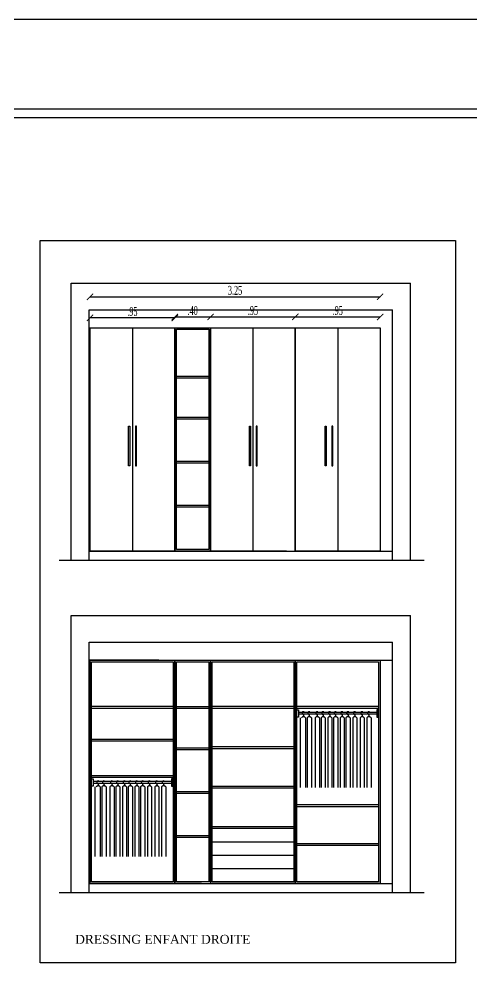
# Model space of a CAD drawing. Header units: inches. Extents: x -90 to 340, y -48 to 179.
# Drawn here: x 154.33 to 159.4, y 73.57 to 84.38 of the extents above; entities that cross this region are included whole.
import ezdxf

# ---------------------------------------------------------------- set-up
doc = ezdxf.new("R2010")
doc.units = ezdxf.units.IN
doc.header["$MEASUREMENT"] = 0
doc.layers.get('Defpoints').update_dxf_attribs({"lineweight": 15})
doc.styles.add('facade', font='times.ttf', dxfattribs={"width": 0.6})
doc.dimstyles.new('facade', dxfattribs={"dimscale": 0, "dimtxt": 0.08, "dimasz": 0.04, "dimexe": 0.1, "dimexo": 0.15, "dimgap": 0.01, "dimtad": 1, "dimzin": 4, "dimdsep": 46, "dimtxsty": 'facade', "dimblk": 'ARCHTICK', "dimcen": 0, "dimse1": 1, "dimse2": 1, "dimclrd": 140, "dimclre": 253, "dimclrt": 2, "dimazin": 1, "dimtm": 1e-09, "dimtfac": 1, "dimtix": 1, "dimtmove": 1, "dimatfit": 3, "dimldrblk": 'ARCHTICK', "dimfxl": 0.1, "dimtzin": 0, "dimlwd": -1, "dimarcsym": 0})

# ---------------------------------------------------------------- blocks, each defined once
blk = doc.blocks.new('_ArchTick')
at = {"color": 0, "linetype": 'ByBlock', "const_width": 0.15}
blk.add_lwpolyline([(-0.5, -0.5), (0.5, 0.5)], dxfattribs=at)
blk = doc.blocks.new('*D256')
at = {"color": 140}
blk.add_line((156.074, 81.047), (156.474, 81.047), dxfattribs=at)
at = {"layer": 'Defpoints', "color": 0}
for p in [(156.474, 81.047), (156.074, 80.927), (156.474, 80.927)]:
    blk.add_point(p, dxfattribs=at)
at = {"color": 140, "xscale": 0.07, "yscale": 0.07, "zscale": 0.07, "rotation": 180}
blk.add_blockref('_ArchTick', (156.074, 81.047), dxfattribs=at)
at = {"color": 140, "xscale": 0.07, "yscale": 0.07, "zscale": 0.07}
blk.add_blockref('_ArchTick', (156.474, 81.047), dxfattribs=at)
at = {"color": 6, "insert": (156.274, 81.118), "char_height": 0.1, "attachment_point": 5, "style": 'facade'}
blk.add_mtext('.40', dxfattribs=at)
blk = doc.blocks.new('*D257')
at = {"color": 140}
blk.add_line((156.474, 81.047), (157.424, 81.047), dxfattribs=at)
at = {"layer": 'Defpoints', "color": 0}
for p in [(157.424, 81.047), (156.474, 80.927), (157.424, 80.927)]:
    blk.add_point(p, dxfattribs=at)
at = {"color": 140, "xscale": 0.07, "yscale": 0.07, "zscale": 0.07, "rotation": 180}
blk.add_blockref('_ArchTick', (156.474, 81.047), dxfattribs=at)
at = {"color": 140, "xscale": 0.07, "yscale": 0.07, "zscale": 0.07}
blk.add_blockref('_ArchTick', (157.424, 81.047), dxfattribs=at)
at = {"color": 6, "insert": (156.949, 81.118), "char_height": 0.1, "attachment_point": 5, "style": 'facade'}
blk.add_mtext('.95', dxfattribs=at)
blk = doc.blocks.new('*D258')
at = {"color": 140}
blk.add_line((157.424, 81.047), (158.374, 81.047), dxfattribs=at)
at = {"layer": 'Defpoints', "color": 0}
for p in [(158.374, 81.047), (157.424, 80.927), (158.374, 80.927)]:
    blk.add_point(p, dxfattribs=at)
at = {"color": 140, "xscale": 0.07, "yscale": 0.07, "zscale": 0.07, "rotation": 180}
blk.add_blockref('_ArchTick', (157.424, 81.047), dxfattribs=at)
at = {"color": 140, "xscale": 0.07, "yscale": 0.07, "zscale": 0.07}
blk.add_blockref('_ArchTick', (158.374, 81.047), dxfattribs=at)
at = {"color": 6, "insert": (157.899, 81.118), "char_height": 0.1, "attachment_point": 5, "style": 'facade'}
blk.add_mtext('.95', dxfattribs=at)
blk = doc.blocks.new('*D259')
at = {"color": 140}
blk.add_line((155.124, 81.272), (158.374, 81.272), dxfattribs=at)
at = {"layer": 'Defpoints', "color": 0}
for p in [(158.374, 81.272), (155.124, 80.927), (158.374, 80.927)]:
    blk.add_point(p, dxfattribs=at)
at = {"color": 140, "xscale": 0.07, "yscale": 0.07, "zscale": 0.07, "rotation": 180}
blk.add_blockref('_ArchTick', (155.124, 81.272), dxfattribs=at)
at = {"color": 140, "xscale": 0.07, "yscale": 0.07, "zscale": 0.07}
blk.add_blockref('_ArchTick', (158.374, 81.272), dxfattribs=at)
at = {"color": 6, "insert": (156.749, 81.343), "char_height": 0.1, "attachment_point": 5, "style": 'facade'}
blk.add_mtext('3.25', dxfattribs=at)
blk = doc.blocks.new('*D273')
at = {"color": 140}
blk.add_line((156.074, 81.036), (155.124, 81.036), dxfattribs=at)
at = {"layer": 'Defpoints', "color": 0}
for p in [(155.124, 81.036), (155.124, 80.927), (156.074, 80.927)]:
    blk.add_point(p, dxfattribs=at)
at = {"color": 140, "xscale": 0.07, "yscale": 0.07, "zscale": 0.07, "rotation": 180}
blk.add_blockref('_ArchTick', (155.124, 81.036), dxfattribs=at)
at = {"color": 140, "xscale": 0.07, "yscale": 0.07, "zscale": 0.07}
blk.add_blockref('_ArchTick', (156.074, 81.036), dxfattribs=at)
at = {"color": 6, "insert": (155.599, 81.107), "char_height": 0.1, "attachment_point": 5, "style": 'facade'}
blk.add_mtext('.95', dxfattribs=at)

msp = doc.modelspace()

# ---------------------------------------------------------------- linework, layer by layer
at = {"color": 1}
for p, q in [((154.91375, 78.32653), (154.91375, 81.42653)), ((154.91375, 81.42653), (158.71375, 81.42653)), ((158.71375, 78.32653), (158.71375, 81.42653)), ((155.11375, 78.32653), (155.11375, 81.12653)), ((155.11375, 81.12653), (158.51375, 81.12653)), ((158.51375, 78.42653), (158.51375, 81.12653)), ((158.51375, 78.32653), (158.51375, 81.12653)), ((154.77675, 78.32653), (158.86608, 78.32653)), ((154.91375, 77.70659), (158.71375, 77.70659)), ((154.91375, 74.60659), (154.91375, 77.70659)), ((158.71375, 74.60659), (158.71375, 77.70659)), ((155.11375, 77.40659), (158.51375, 77.40659)), ((155.11375, 74.60659), (155.11375, 77.40659)), ((158.51375, 74.70659), (158.51375, 77.40659)), ((158.51375, 74.60659), (158.51375, 77.40659)), ((154.77675, 74.60659), (158.86608, 74.60659))]:
    msp.add_line(p, q, dxfattribs=at)
for p, q in [((155.12375, 80.92653), (155.12375, 78.42653)), ((155.12375, 80.92653), (156.07375, 80.92653)), ((155.59875, 80.92653), (155.59875, 78.42653)), ((156.07375, 80.92653), (156.07375, 78.42653)), ((156.07375, 80.92653), (156.07375, 78.42653)), ((156.07375, 80.92653), (156.07375, 78.42653)), ((156.07375, 80.92653), (156.37375, 80.92653)), ((156.07375, 78.42653), (156.07375, 80.92653)), ((156.37375, 80.92653), (157.32375, 80.92653)), ((156.47375, 80.92653), (156.47375, 78.42653)), ((156.47375, 80.92653), (156.47375, 78.42653)), ((156.47375, 78.42653), (156.47375, 80.92653)), ((156.47375, 80.92653), (156.47375, 78.42653)), ((156.94875, 80.92653), (156.94875, 78.42653)), ((157.32375, 80.92653), (157.42375, 80.92653)), ((157.42375, 80.92653), (157.42375, 78.42653)), ((157.89875, 80.92653), (157.89875, 78.42653)), ((156.09175, 80.90853), (156.45575, 80.90853)), ((156.09175, 78.44453), (156.09175, 80.90853)), ((156.45575, 80.90853), (156.45575, 78.44453)), ((156.09175, 80.38515), (156.45575, 80.38515)), ((156.09175, 80.36685), (156.45575, 80.36685)), ((156.09175, 79.92369), (156.45575, 79.92369)), ((156.09175, 79.90539), (156.45575, 79.90539)), ((156.09175, 79.43305), (156.45575, 79.43305)), ((156.09175, 79.41475), (156.45575, 79.41475)), ((156.09175, 78.94178), (156.45575, 78.94178)), ((156.09175, 78.92348), (156.45575, 78.92348)), ((156.45575, 78.44453), (156.09175, 78.44453)), ((155.11375, 78.42653), (158.51375, 78.42653)), ((156.37375, 78.42653), (156.07375, 78.42653)), ((157.32375, 78.42653), (156.37375, 78.42653)), ((155.11375, 77.20659), (158.51375, 77.20659)), ((155.89375, 77.20659), (155.12375, 77.20659)), ((155.12375, 77.20659), (155.12375, 74.70659)), ((155.12375, 77.20659), (155.12375, 76.70659)), ((155.12375, 77.20659), (155.89375, 77.20659)), ((155.12375, 74.70659), (155.12375, 77.20659)), ((155.14175, 77.18859), (156.05575, 77.18859)), ((155.14175, 74.72459), (155.14175, 77.18859)), ((156.05575, 77.18859), (156.05575, 74.72459)), ((156.07375, 77.20659), (156.07375, 74.70659)), ((156.07375, 77.20659), (156.07375, 74.70659)), ((156.07375, 77.20659), (156.07375, 74.70659)), ((156.07375, 77.20659), (156.37375, 77.20659)), ((156.07375, 74.70659), (156.07375, 77.20659)), ((156.07375, 77.20659), (156.07375, 74.70659)), ((156.09175, 77.18859), (156.45575, 77.18859)), ((156.09175, 74.72459), (156.09175, 77.18859)), ((156.45575, 77.18859), (156.45575, 74.72459)), ((156.47375, 77.20659), (156.47375, 74.70659)), ((156.47375, 77.20659), (156.47375, 74.70659)), ((156.47375, 77.20659), (156.47375, 74.70659)), ((156.47375, 74.70659), (156.47375, 77.20659)), ((155.14175, 76.68992), (156.05575, 76.68992)), ((155.14175, 76.66992), (156.05575, 76.66992)), ((156.09175, 76.68777), (156.45575, 76.68777)), ((156.09175, 76.66947), (156.45575, 76.66947)), ((156.49175, 76.68992), (157.40575, 76.68992)), ((156.49175, 76.66992), (157.40575, 76.66992)), ((157.44175, 76.68992), (158.35575, 76.68992)), ((157.44175, 76.66992), (158.35575, 76.66992)), ((158.33799, 76.62015), (157.45952, 76.62015)), ((158.33799, 76.60015), (157.45952, 76.60015)), ((157.51501, 76.59549), (157.51501, 76.58394)), ((157.58006, 76.59549), (157.58006, 76.58394)), ((157.6699, 76.59549), (157.6699, 76.58394)), ((157.73495, 76.59549), (157.73495, 76.58394)), ((157.81017, 76.59549), (157.81017, 76.58394)), ((157.87522, 76.59549), (157.87522, 76.58394)), ((157.94881, 76.59549), (157.94881, 76.58394)), ((158.01385, 76.59549), (158.01385, 76.58394)), ((158.08983, 76.59549), (158.08983, 76.58394)), ((158.17201, 76.59549), (158.17201, 76.58394)), ((158.24798, 76.59549), (158.24798, 76.58394)), ((157.47814, 76.56166), (157.47814, 75.78276)), ((157.51501, 76.58394), (157.50575, 76.57123)), ((157.51501, 76.58394), (157.52538, 76.57114)), ((157.53855, 76.56085), (157.53855, 75.78276)), ((157.55757, 76.56166), (157.55757, 75.78276)), ((157.58006, 76.58394), (157.57079, 76.57123)), ((157.58006, 76.58394), (157.59043, 76.57114)), ((157.6036, 76.56085), (157.6036, 75.78276)), ((157.64741, 76.56166), (157.64741, 75.78276)), ((157.6699, 76.58394), (157.66063, 76.57123)), ((157.6699, 76.58394), (157.68027, 76.57114)), ((157.69344, 76.56085), (157.69344, 75.78276)), ((157.71245, 76.56166), (157.71245, 75.78276)), ((157.73495, 76.58394), (157.72568, 76.57123)), ((157.73495, 76.58394), (157.74531, 76.57114)), ((157.75848, 76.56085), (157.75848, 75.78276)), ((157.78768, 76.56166), (157.78768, 75.78276)), ((157.81017, 76.58394), (157.8009, 76.57123)), ((157.81017, 76.58394), (157.82054, 76.57114)), ((157.83371, 76.56085), (157.83371, 75.78276)), ((157.85272, 76.56166), (157.85272, 75.78276)), ((157.87522, 76.58394), (157.86595, 76.57123)), ((157.87522, 76.58394), (157.88559, 76.57114)), ((157.89876, 76.56085), (157.89876, 75.78276)), ((157.92631, 76.56166), (157.92631, 75.78276)), ((157.94881, 76.58394), (157.93954, 76.57123)), ((157.94881, 76.58394), (157.95918, 76.57114)), ((157.97234, 76.56085), (157.97234, 75.78276)), ((157.99136, 76.56166), (157.99136, 75.78276)), ((158.01385, 76.58394), (158.00459, 76.57123)), ((158.01385, 76.58394), (158.02422, 76.57114)), ((158.03739, 76.56085), (158.03739, 75.78276)), ((158.06734, 76.56166), (158.06734, 75.78276)), ((158.08983, 76.58394), (158.08056, 76.57123)), ((158.08983, 76.58394), (158.1002, 76.57114)), ((158.11337, 76.56085), (158.11337, 75.78276)), ((158.14951, 76.56166), (158.14951, 75.78276)), ((158.17201, 76.58394), (158.16274, 76.57123)), ((158.17201, 76.58394), (158.18237, 76.57114)), ((158.19554, 76.56085), (158.19554, 75.78276)), ((158.22549, 76.56166), (158.22549, 75.78276)), ((158.24798, 76.58394), (158.23871, 76.57123)), ((158.24798, 76.58394), (158.25835, 76.57114)), ((158.27152, 76.56085), (158.27152, 75.78276)), ((155.14175, 76.32325), (156.05575, 76.32325)), ((155.14175, 76.30325), (156.05575, 76.30325)), ((156.09175, 76.2263), (156.45575, 76.2263)), ((156.09175, 76.208), (156.45575, 76.208)), ((156.49175, 76.23814), (157.40575, 76.23814)), ((156.49175, 76.21814), (157.40575, 76.21814)), ((155.14175, 75.91659), (156.05575, 75.91659)), ((155.14175, 75.89659), (156.05575, 75.89659)), ((156.03799, 75.84682), (155.15952, 75.84682)), ((156.03799, 75.82682), (155.15952, 75.82682)), ((155.17814, 75.78832), (155.17814, 75.00943)), ((155.21501, 75.81061), (155.20575, 75.7979)), ((155.21501, 75.82216), (155.21501, 75.81061)), ((155.21501, 75.81061), (155.22538, 75.79781)), ((155.23855, 75.78751), (155.23855, 75.00943)), ((155.25757, 75.78832), (155.25757, 75.00943)), ((155.28006, 75.81061), (155.27079, 75.7979)), ((155.28006, 75.82216), (155.28006, 75.81061)), ((155.28006, 75.81061), (155.29043, 75.79781)), ((155.3036, 75.78751), (155.3036, 75.00943)), ((155.34741, 75.78832), (155.34741, 75.00943)), ((155.3699, 75.81061), (155.36063, 75.7979)), ((155.3699, 75.82216), (155.3699, 75.81061)), ((155.3699, 75.81061), (155.38027, 75.79781)), ((155.39344, 75.78751), (155.39344, 75.00943)), ((155.41245, 75.78832), (155.41245, 75.00943)), ((155.43495, 75.81061), (155.42568, 75.7979)), ((155.43495, 75.82216), (155.43495, 75.81061)), ((155.43495, 75.81061), (155.44531, 75.79781)), ((155.45848, 75.78751), (155.45848, 75.00943)), ((155.48768, 75.78832), (155.48768, 75.00943)), ((155.51017, 75.81061), (155.5009, 75.7979)), ((155.51017, 75.82216), (155.51017, 75.81061)), ((155.51017, 75.81061), (155.52054, 75.79781)), ((155.53371, 75.78751), (155.53371, 75.00943)), ((155.55272, 75.78832), (155.55272, 75.00943)), ((155.57522, 75.81061), (155.56595, 75.7979)), ((155.57522, 75.82216), (155.57522, 75.81061)), ((155.57522, 75.81061), (155.58559, 75.79781)), ((155.59876, 75.78751), (155.59876, 75.00943)), ((155.62631, 75.78832), (155.62631, 75.00943)), ((155.64881, 75.81061), (155.63954, 75.7979)), ((155.64881, 75.82216), (155.64881, 75.81061)), ((155.64881, 75.81061), (155.65918, 75.79781)), ((155.67234, 75.78751), (155.67234, 75.00943)), ((155.69136, 75.78832), (155.69136, 75.00943)), ((155.71385, 75.81061), (155.70459, 75.7979)), ((155.71385, 75.82216), (155.71385, 75.81061)), ((155.71385, 75.81061), (155.72422, 75.79781)), ((155.73739, 75.78751), (155.73739, 75.00943)), ((155.76734, 75.78832), (155.76734, 75.00943)), ((155.78983, 75.81061), (155.78056, 75.7979)), ((155.78983, 75.82216), (155.78983, 75.81061)), ((155.78983, 75.81061), (155.8002, 75.79781)), ((155.81337, 75.78751), (155.81337, 75.00943)), ((155.84951, 75.78832), (155.84951, 75.00943)), ((155.87201, 75.81061), (155.86274, 75.7979)), ((155.87201, 75.82216), (155.87201, 75.81061)), ((155.87201, 75.81061), (155.88237, 75.79781)), ((155.89554, 75.78751), (155.89554, 75.00943)), ((155.92549, 75.78832), (155.92549, 75.00943)), ((155.94798, 75.81061), (155.93871, 75.7979)), ((155.94798, 75.82216), (155.94798, 75.81061)), ((155.94798, 75.81061), (155.95835, 75.79781)), ((155.97152, 75.78751), (155.97152, 75.00943)), ((156.09175, 75.73567), (156.45575, 75.73567)), ((156.49175, 75.7962), (157.40575, 75.7962)), ((156.49175, 75.7762), (157.40575, 75.7762)), ((156.09175, 75.71737), (156.45575, 75.71737)), ((157.44175, 75.58992), (158.35575, 75.58992)), ((157.44175, 75.58992), (158.35575, 75.58992)), ((157.44175, 75.56992), (158.35575, 75.56992)), ((157.44175, 75.56992), (158.35575, 75.56992)), ((156.49175, 75.34459), (157.40575, 75.34459)), ((156.49175, 75.32459), (157.40575, 75.32459)), ((156.09175, 75.24439), (156.45575, 75.24439)), ((156.09175, 75.22609), (156.45575, 75.22609)), ((156.49175, 75.17459), (157.40575, 75.17459)), ((157.44175, 75.15477), (158.35575, 75.15477)), ((157.44175, 75.13477), (158.35575, 75.13477)), ((156.49175, 75.02459), (157.40575, 75.02459)), ((156.49175, 74.87459), (157.40575, 74.87459)), ((155.11375, 74.70659), (158.51375, 74.70659)), ((155.89375, 74.70659), (155.12375, 74.70659)), ((156.05575, 74.72459), (155.14175, 74.72459)), ((156.37375, 74.70659), (156.07375, 74.70659)), ((156.45575, 74.72459), (156.09175, 74.72459))]:
    msp.add_line(p, q)
for points in [[(138.68796, 84.3774), (177.87645, 84.3774), (177.84656, 64.59005), (138.68796, 64.59005)], [(139.68796, 83.3774), (176.87494, 83.3774), (176.84807, 65.59005), (139.68796, 65.59005)], [(139.78796, 83.2774), (176.77479, 83.2774), (176.74822, 65.69005), (139.78796, 65.69005)], [(154.56682, 81.90242), (159.21696, 81.90242), (159.21696, 73.81898), (154.56682, 73.81898)], [(155.12375, 80.92653), (156.07375, 80.92653), (156.07375, 78.42653), (155.12375, 78.42653)], [(157.42375, 80.92653), (158.37375, 80.92653), (158.37375, 78.42653), (157.42375, 78.42653)], [(155.55632, 79.82281), (155.56825, 79.82281), (155.56825, 79.37955), (155.55632, 79.37955)], [(155.64388, 79.82281), (155.63195, 79.82281), (155.63195, 79.37955), (155.64388, 79.37955)], [(156.90987, 79.82281), (156.9218, 79.82281), (156.9218, 79.37955), (156.90987, 79.37955)], [(156.99743, 79.82281), (156.9855, 79.82281), (156.9855, 79.37955), (156.99743, 79.37955)], [(157.75632, 79.82281), (157.76825, 79.82281), (157.76825, 79.37955), (157.75632, 79.37955)], [(157.84388, 79.82281), (157.83195, 79.82281), (157.83195, 79.37955), (157.84388, 79.37955)], [(155.12375, 77.20659), (156.07375, 77.20659), (156.07375, 74.70659), (155.12375, 74.70659)], [(155.14175, 77.18859), (156.05575, 77.18859), (156.05575, 74.72459), (155.14175, 74.72459)], [(156.47375, 77.20659), (157.42375, 77.20659), (157.42375, 74.70659), (156.47375, 74.70659)], [(156.49175, 77.18859), (157.40575, 77.18859), (157.40575, 74.72459), (156.49175, 74.72459)], [(157.42375, 77.20659), (158.37375, 77.20659), (158.37375, 74.70659), (157.42375, 74.70659)], [(157.44175, 77.18859), (158.35575, 77.18859), (158.35575, 74.72459), (157.44175, 74.72459)], [(157.44175, 76.65055), (157.45952, 76.65055), (157.45952, 76.56975), (157.44175, 76.56975)], [(158.35575, 76.65055), (158.33799, 76.65055), (158.33799, 76.56975), (158.35575, 76.56975)], [(155.14175, 75.87721), (155.15952, 75.87721), (155.15952, 75.79642), (155.14175, 75.79642)], [(156.05575, 75.87721), (156.03799, 75.87721), (156.03799, 75.79642), (156.05575, 75.79642)]]:
    msp.add_lwpolyline(points, close=True)
for centre in [(157.51501, 76.59808), (157.58006, 76.59808), (157.6699, 76.59808), (157.73495, 76.59808), (157.81017, 76.59808), (157.87522, 76.59808), (157.94881, 76.59808), (158.01385, 76.59808), (158.08983, 76.59808), (158.17201, 76.59808), (158.24798, 76.59808), (155.21501, 75.82474), (155.28006, 75.82474), (155.3699, 75.82474), (155.43495, 75.82474), (155.51017, 75.82474), (155.57522, 75.82474), (155.64881, 75.82474), (155.71385, 75.82474), (155.78983, 75.82474), (155.87201, 75.82474), (155.94798, 75.82474)]:
    msp.add_circle(centre, 0.00258)
for centre, radius, start, end in [((157.51382, 76.61505), 0.01445, 52.757138, 275.175809), ((157.57886, 76.61505), 0.01445, 52.757138, 275.175809), ((157.6687, 76.61505), 0.01445, 52.757138, 275.175809), ((157.73375, 76.61505), 0.01445, 52.757138, 275.175809), ((157.80898, 76.61505), 0.01445, 52.757138, 275.175809), ((157.87402, 76.61505), 0.01445, 52.757138, 275.175809), ((157.94761, 76.61505), 0.01445, 52.757138, 275.175809), ((158.01266, 76.61505), 0.01445, 52.757138, 275.175809), ((158.08863, 76.61505), 0.01445, 52.757138, 275.175809), ((158.17081, 76.61505), 0.01445, 52.757138, 275.175809), ((158.24679, 76.61505), 0.01445, 52.757138, 275.175809), ((157.51525, 76.54484), 0.02827, 34.472823, 143.506798), ((157.58029, 76.54484), 0.02827, 34.472823, 143.506798), ((157.67013, 76.54484), 0.02827, 34.472823, 143.506798), ((157.73518, 76.54484), 0.02827, 34.472823, 143.506798), ((157.8104, 76.54484), 0.02827, 34.472823, 143.506798), ((157.87545, 76.54484), 0.02827, 34.472823, 143.506798), ((157.94904, 76.54484), 0.02827, 34.472823, 143.506798), ((158.01409, 76.54484), 0.02827, 34.472823, 143.506798), ((158.09006, 76.54484), 0.02827, 34.472823, 143.506798), ((158.17224, 76.54484), 0.02827, 34.472823, 143.506798), ((158.24821, 76.54484), 0.02827, 34.472823, 143.506798), ((155.21382, 75.84172), 0.01445, 52.757138, 275.175809), ((155.27886, 75.84172), 0.01445, 52.757138, 275.175809), ((155.3687, 75.84172), 0.01445, 52.757138, 275.175809), ((155.43375, 75.84172), 0.01445, 52.757138, 275.175809), ((155.50898, 75.84172), 0.01445, 52.757138, 275.175809), ((155.57402, 75.84172), 0.01445, 52.757138, 275.175809), ((155.64761, 75.84172), 0.01445, 52.757138, 275.175809), ((155.71266, 75.84172), 0.01445, 52.757138, 275.175809), ((155.78863, 75.84172), 0.01445, 52.757138, 275.175809), ((155.87081, 75.84172), 0.01445, 52.757138, 275.175809), ((155.94679, 75.84172), 0.01445, 52.757138, 275.175809), ((155.21525, 75.77151), 0.02827, 34.472823, 143.506798), ((155.28029, 75.77151), 0.02827, 34.472823, 143.506798), ((155.37013, 75.77151), 0.02827, 34.472823, 143.506798), ((155.43518, 75.77151), 0.02827, 34.472823, 143.506798), ((155.5104, 75.77151), 0.02827, 34.472823, 143.506798), ((155.57545, 75.77151), 0.02827, 34.472823, 143.506798), ((155.64904, 75.77151), 0.02827, 34.472823, 143.506798), ((155.71409, 75.77151), 0.02827, 34.472823, 143.506798), ((155.79006, 75.77151), 0.02827, 34.472823, 143.506798), ((155.87224, 75.77151), 0.02827, 34.472823, 143.506798), ((155.94821, 75.77151), 0.02827, 34.472823, 143.506798)]:
    msp.add_arc(centre, radius, start, end)

# ---------------------------------------------------------------- texts
at = {"insert": (154.95755, 74.13243), "char_height": 0.1, "width": 7.9050259, "attachment_point": 1}
msp.add_mtext('{\\fTimes New Roman|b0|i0|c0|p18;DRESSING ENFANT DROITE}', dxfattribs=at)

# ---------------------------------------------------------------- dimensions: what is measured, and where the dimension line sits
at = {"color": 1}
for base, p1, p2, picture, middle in [((158.37375, 81.27162), (155.12375, 80.92653), (158.37375, 80.92653), '*D259', (156.74875, 81.34263)), ((155.12375, 81.03567), (156.07375, 80.92653), (155.12375, 80.92653), '*D273', (155.59875, 81.10668)), ((156.47375, 81.04674), (156.07375, 80.92653), (156.47375, 80.92653), '*D256', (156.27375, 81.11775)), ((157.42375, 81.04674), (156.47375, 80.92653), (157.42375, 80.92653), '*D257', (156.94875, 81.11775)), ((158.37375, 81.04674), (157.42375, 80.92653), (158.37375, 80.92653), '*D258', (157.89875, 81.11775))]:
    dim = msp.add_linear_dim(base=base, p1=p1, p2=p2, dimstyle='facade', override={"dimscale": 1, "dimtxt": 0.1, "dimasz": 0.07, "dimgap": 0.02, "dimclrt": 6}, dxfattribs=at)
    dim.commit()
    dim.dimension.update_dxf_attribs({"geometry": picture, "text_midpoint": middle})

doc.saveas('drawing.dxf')
